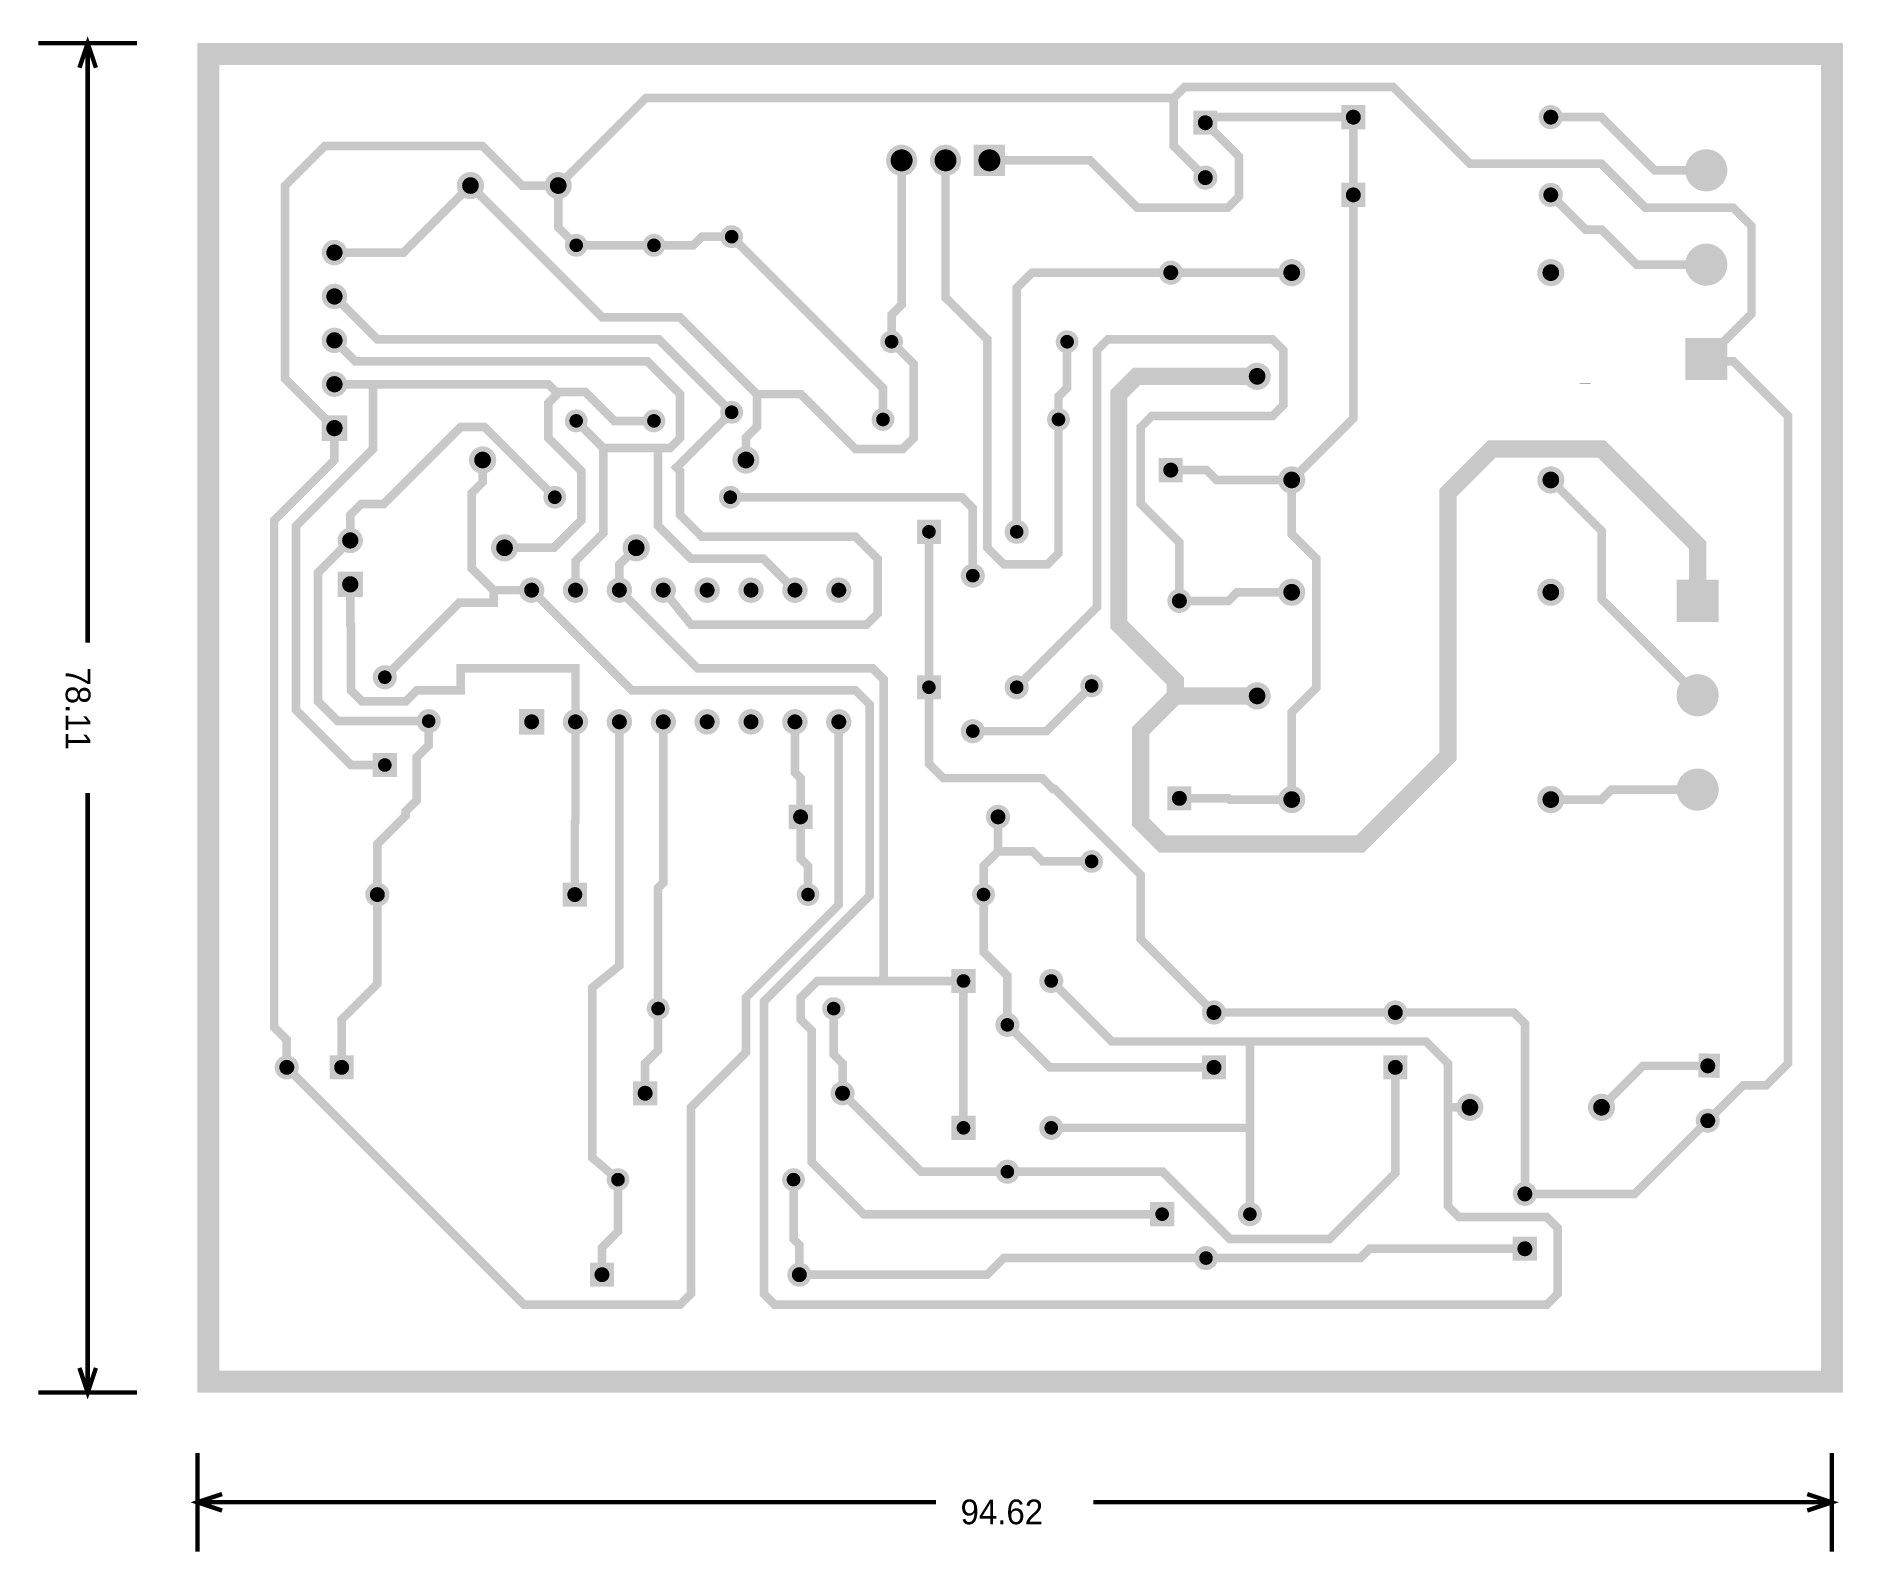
# Model space of a CAD drawing. Extents: x -9.32 to -5.2, y -0.24 to 3.22.
import ezdxf

# ---------------------------------------------------------------- set-up
doc = ezdxf.new("R2010")
doc.units = 0
doc.header["$MEASUREMENT"] = 0
for name, color, linetype in [('BOTTOM', 7, 'CONTINUOUS'), ('DRILL', 7, 'CONTINUOUS'), ('GLOBAL_LAYER', 7, 'CONTINUOUS')]:
    doc.layers.add(name, color=color, linetype=linetype)

msp = doc.modelspace()

# ---------------------------------------------------------------- linework, layer by layer
at = {"layer": 'BOTTOM'}
for points, const_width in [([(-9.181250000000002, 3.143750000000001), (-9.200000000000003, 3.200000000000001), (-9.218750000000002, 3.143750000000001)], 0.01), ([(-9.087500000000002, 3.200000000000001), (-9.312500000000002, 3.200000000000001)], 0.01), ([(-9.200000000000003, 3.200000000000001), (-9.200000000000003, 1.833733333333334)], 0.01), ([(-6.652966666666669, 2.893450000000001), (-6.725000000000001, 2.965483333333334), (-6.725000000000001, 3.075000000000001), (-6.700000000000002, 3.100000000000001), (-6.225000000000001, 3.100000000000001), (-6.050000000000002, 2.925000000000001), (-5.750000000000003, 2.925000000000001), (-5.650000000000001, 2.825000000000001), (-5.450000000000001, 2.825000000000001), (-5.408216666666667, 2.783216666666668), (-5.408216666666667, 2.583216666666667), (-5.505666666666667, 2.485766666666667), (-5.511333333333335, 2.480100000000001)], 0.01968333333333334), ([(-6.652966666666669, 2.893450000000001), (-6.725000000000001, 2.965483333333334), (-6.725000000000001, 3.075000000000001), (-7.927983333333334, 3.075000000000001), (-8.127633333333335, 2.875350000000001)], 0.01968333333333334), ([(-6.343133333333335, 3.031233333333334), (-6.288133333333335, 3.031233333333334)], 0.05500000000000001), ([(-7.145050000000002, 2.932816666666668), (-6.915816666666667, 2.932816666666668), (-6.808000000000002, 2.825000000000001), (-6.601483333333335, 2.825000000000001), (-6.576483333333335, 2.850000000000001), (-6.576483333333335, 2.941966666666668), (-6.652966666666669, 3.018450000000001)], 0.01968333333333334), ([(-6.680466666666669, 3.018450000000001), (-6.625466666666667, 3.018450000000001)], 0.05500000000000001), ([(-6.652966666666669, 3.018450000000001), (-6.640183333333335, 3.031233333333334), (-6.315633333333335, 3.031233333333334)], 0.01968333333333334), ([(-6.315633333333335, 2.854083333333334), (-6.315633333333335, 3.031233333333334)], 0.01968333333333334), ([(-5.865633333333335, 3.031233333333334), (-5.750000000000003, 3.031233333333334), (-5.628866666666667, 2.910100000000001), (-5.511333333333335, 2.910100000000001)], 0.01968333333333334), ([(-8.637633333333335, 2.322633333333334), (-8.750000000000002, 2.435000000000001), (-8.750000000000002, 2.875000000000001), (-8.659683333333335, 2.965316666666667), (-8.300000000000002, 2.965316666666667), (-8.210033333333335, 2.875350000000001), (-8.127633333333335, 2.875350000000001)], 0.01968333333333334), ([(-7.180550000000002, 2.932816666666668), (-7.109550000000001, 2.932816666666668)], 0.07100000000000002), ([(-7.345050000000001, 2.932816666666668), (-7.345050000000001, 2.604033333333334), (-7.367900000000001, 2.581183333333334), (-7.367900000000001, 2.519466666666667)], 0.01968333333333334), ([(-7.245050000000003, 2.932816666666668), (-7.245050000000003, 2.620050000000001), (-7.150000000000002, 2.525000000000001), (-7.150000000000002, 2.050000000000001), (-7.112416666666667, 2.012416666666667), (-7.012583333333335, 2.012416666666667), (-6.987583333333335, 2.037416666666667), (-6.987583333333335, 2.342316666666667)], 0.01968333333333334), ([(-8.637633333333335, 2.722633333333334), (-8.480350000000001, 2.722633333333334), (-8.327633333333335, 2.875350000000001)], 0.01968333333333334), ([(-7.700000000000002, 2.25), (-7.700000000000002, 2.300683333333334), (-7.675000000000002, 2.325683333333334), (-7.675000000000002, 2.400000000000001), (-7.850000000000002, 2.575000000000001), (-8.027283333333335, 2.575000000000001), (-8.327633333333335, 2.875350000000001)], 0.01968333333333334), ([(-7.367900000000001, 2.519466666666667), (-7.317900000000003, 2.469466666666667), (-7.317900000000003, 2.300000000000001), (-7.342900000000002, 2.275), (-7.450000000000002, 2.275), (-7.575000000000002, 2.400000000000001), (-7.675000000000002, 2.400000000000001), (-7.850000000000002, 2.575000000000001), (-8.027283333333335, 2.575000000000001), (-8.327633333333335, 2.875350000000001)], 0.01968333333333334), ([(-8.086683333333335, 2.739150000000001), (-8.127633333333335, 2.780100000000001), (-8.127633333333335, 2.875350000000001)], 0.01968333333333334), ([(-6.456133333333335, 2.204533333333334), (-6.315633333333335, 2.345033333333334), (-6.315633333333335, 2.854083333333334)], 0.01968333333333334), ([(-6.343133333333335, 2.854083333333334), (-6.288133333333335, 2.854083333333334)], 0.05500000000000001), ([(-5.865633333333335, 2.854083333333334), (-5.786550000000003, 2.775000000000001), (-5.750000000000003, 2.775000000000001), (-5.670100000000002, 2.695100000000001), (-5.511333333333335, 2.695100000000001)], 0.01968333333333334), ([(-7.732383333333336, 2.758833333333334), (-7.800316666666669, 2.758833333333334), (-7.820000000000002, 2.739150000000001), (-7.909533333333336, 2.739150000000001)], 0.01968333333333334), ([(-7.387583333333335, 2.342316666666667), (-7.387583333333335, 2.414033333333334), (-7.732383333333336, 2.758833333333334)], 0.01968333333333334), ([(-8.086683333333335, 2.739150000000001), (-7.909533333333336, 2.739150000000001)], 0.01968333333333334), ([(-6.731700000000003, 2.676933333333334), (-7.048066666666667, 2.676933333333334), (-7.082833333333335, 2.642166666666667), (-7.082833333333335, 2.086433333333334)], 0.01968333333333334), ([(-6.731700000000003, 2.676933333333334), (-6.600000000000001, 2.676933333333334), (-6.599983333333335, 2.676950000000001), (-6.456133333333335, 2.676950000000001)], 0.01968333333333334), ([(-6.731700000000003, 2.676933333333334), (-6.600000000000001, 2.676933333333334), (-6.599983333333335, 2.676950000000001), (-6.456133333333335, 2.676950000000001)], 0.01968333333333334), ([(-8.637633333333335, 2.622633333333334), (-8.540000000000003, 2.525000000000001), (-7.898583333333336, 2.525000000000001), (-7.732416666666667, 2.358833333333334), (-7.732383333333336, 2.358833333333334)], 0.01968333333333334), ([(-8.637633333333335, 2.522633333333334), (-8.590000000000002, 2.475000000000001), (-7.925000000000002, 2.475000000000001), (-7.850000000000002, 2.400000000000001), (-7.850000000000002, 2.300000000000001), (-7.872533333333335, 2.277466666666667), (-8.025000000000002, 2.277466666666667), (-8.086683333333335, 2.339150000000001)], 0.01968333333333334), ([(-6.967900000000002, 2.519466666666667), (-6.967900000000002, 2.414366666666667), (-6.987583333333335, 2.394683333333334), (-6.987583333333335, 2.342316666666667)], 0.01968333333333334), ([(-5.559333333333335, 2.480100000000001), (-5.463333333333335, 2.480100000000001)], 0.09600000000000004), ([(-5.507883333333335, 0.7445166666666668), (-5.427400000000001, 0.8250000000000002), (-5.375000000000003, 0.8250000000000002), (-5.325000000000001, 0.8750000000000002), (-5.325000000000001, 2.350000000000001), (-5.450000000000001, 2.475000000000001), (-5.500000000000003, 2.475000000000001)], 0.01968333333333334), ([(-8.522883333333336, 1.554983333333334), (-8.600000000000001, 1.554983333333334), (-8.725000000000001, 1.679983333333334), (-8.725000000000001, 2.100000000000001), (-8.550000000000002, 2.275), (-8.550000000000002, 2.422633333333334), (-8.637633333333335, 2.422633333333334)], 0.01968333333333334), ([(-7.909533333333336, 2.339150000000001), (-8.000000000000002, 2.339150000000001), (-8.065800000000001, 2.404950000000001), (-8.132316666666668, 2.404950000000001), (-8.150000000000002, 2.422633333333334), (-8.637633333333335, 2.422633333333334)], 0.01968333333333334), ([(-6.534866666666669, 1.712450000000001), (-6.721266666666668, 1.712450000000001), (-6.721266666666668, 1.746266666666667), (-6.850000000000001, 1.875), (-6.850000000000001, 2.400000000000001), (-6.809266666666669, 2.440733333333334), (-6.534866666666669, 2.440733333333334)], 0.03936666666666668), ([(-7.909533333333336, 2.339150000000001), (-8.000000000000002, 2.339150000000001), (-8.065800000000001, 2.404950000000001), (-8.132316666666668, 2.404950000000001), (-8.132316666666668, 2.397633333333334), (-8.150000000000002, 2.379950000000001), (-8.150000000000002, 2.300000000000001), (-8.075000000000003, 2.225000000000001), (-8.075000000000003, 2.112500000000001), (-8.137500000000003, 2.050000000000001), (-8.250000000000002, 2.050000000000001)], 0.01968333333333334), ([(-5.800000000000002, 2.425000000000001), (-5.775000000000001, 2.425000000000001)], 0.001), ([(-8.666633333333335, 2.322633333333334), (-8.608633333333335, 2.322633333333334)], 0.05800000000000002), ([(-8.086683333333335, 2.339150000000001), (-8.025000000000002, 2.277466666666667), (-8.025000000000002, 2.083016666666667), (-8.08826666666667, 2.019750000000001), (-8.08826666666667, 1.953400000000001)], 0.01968333333333334), ([(-7.588266666666668, 1.953400000000001), (-7.659866666666669, 2.025), (-7.825000000000002, 2.025), (-7.900000000000002, 2.100000000000001), (-7.900000000000002, 2.277466666666667), (-8.025000000000002, 2.277466666666667), (-8.086683333333335, 2.339150000000001)], 0.01968333333333334), ([(-7.732383333333336, 2.358833333333334), (-7.732416666666667, 2.358833333333334), (-7.732416666666667, 2.358800000000001), (-7.858116666666668, 2.233100000000001), (-7.850000000000002, 2.225000000000001), (-7.850000000000002, 2.125), (-7.800000000000002, 2.075000000000001), (-7.450000000000002, 2.075000000000001), (-7.400000000000002, 2.025), (-7.400000000000002, 1.900000000000001), (-7.425000000000002, 1.875), (-7.825000000000002, 1.875), (-7.888266666666667, 1.953400000000001)], 0.01968333333333334), ([(-8.746300000000002, 0.8660666666666669), (-8.746300000000002, 0.9287000000000002), (-8.775000000000002, 0.9574000000000004), (-8.775000000000002, 2.112633333333334), (-8.637633333333335, 2.25), (-8.637633333333335, 2.322633333333334)], 0.01968333333333334), ([(-8.601616666666668, 2.06675), (-8.601616666666668, 2.125), (-8.576616666666668, 2.15), (-8.525000000000002, 2.15), (-8.350000000000001, 2.325000000000001), (-8.295383333333335, 2.325000000000001), (-8.135550000000002, 2.165166666666667)], 0.01968333333333334), ([(-5.531016666666668, 1.928966666666667), (-5.531016666666668, 2.056016666666667), (-5.750000000000003, 2.275), (-6.000000000000003, 2.275), (-6.100000000000001, 2.175000000000001), (-6.100000000000001, 1.575), (-6.300000000000002, 1.375), (-6.750000000000003, 1.375), (-6.800000000000002, 1.425), (-6.800000000000002, 1.633716666666667), (-6.721266666666668, 1.712450000000001), (-6.534866666666669, 1.712450000000001)], 0.03936666666666668), ([(-8.188266666666669, 1.953400000000001), (-8.275000000000002, 1.953400000000001), (-8.325000000000003, 2.003400000000001), (-8.325000000000003, 2.174316666666667), (-8.300000000000002, 2.199316666666667), (-8.300000000000002, 2.25)], 0.01968333333333334), ([(-6.759200000000003, 2.226933333333334), (-6.704200000000003, 2.226933333333334)], 0.05500000000000001), ([(-6.731700000000003, 2.226933333333334), (-6.650000000000001, 2.226933333333334), (-6.627600000000003, 2.204533333333334), (-6.456133333333335, 2.204533333333334)], 0.01968333333333334), ([(-6.456133333333335, 1.47625), (-6.456133333333335, 1.675000000000001), (-6.400000000000001, 1.731133333333334), (-6.400000000000001, 2.025), (-6.456133333333335, 2.081133333333334), (-6.456133333333335, 2.204533333333334)], 0.01968333333333334), ([(-5.865583333333335, 2.204533333333334), (-5.750000000000003, 2.088950000000001), (-5.750000000000003, 1.93295), (-5.531016666666668, 1.713966666666667)], 0.01968333333333334), ([(-7.735550000000003, 2.165166666666667), (-7.207833333333335, 2.165166666666667), (-7.182833333333335, 2.140166666666667), (-7.182833333333335, 1.986433333333334)], 0.01968333333333334), ([(-7.310333333333335, 2.086433333333334), (-7.255333333333335, 2.086433333333334)], 0.05500000000000001), ([(-8.601616666666668, 2.06675), (-8.675000000000002, 1.993366666666667), (-8.675000000000002, 1.7), (-8.629983333333335, 1.654983333333334), (-8.422883333333335, 1.654983333333334)], 0.01968333333333334), ([(-7.950000000000002, 2.050000000000001), (-7.988266666666669, 2.011733333333334), (-7.988266666666669, 1.953400000000001)], 0.01968333333333334), ([(-7.282833333333335, 1.732133333333334), (-7.282833333333335, 2.086433333333334)], 0.01968333333333334), ([(-8.630616666666667, 1.96675), (-8.572616666666669, 1.96675)], 0.05800000000000002), ([(-8.08826666666667, 1.6534), (-8.08826666666667, 1.775), (-8.350000000000001, 1.775), (-8.350000000000001, 1.725000000000001), (-8.450000000000003, 1.725000000000001), (-8.475000000000001, 1.7), (-8.575000000000003, 1.7), (-8.600000000000001, 1.725000000000001), (-8.600000000000001, 1.873383333333334), (-8.601616666666668, 1.875), (-8.601616666666668, 1.96675)], 0.01968333333333334), ([(-5.579016666666668, 1.928966666666667), (-5.483016666666668, 1.928966666666667)], 0.09600000000000004), ([(-8.188266666666669, 1.953400000000001), (-8.275000000000002, 1.953400000000001), (-8.275000000000002, 1.925000000000001), (-8.352866666666669, 1.925000000000001), (-8.522883333333336, 1.754983333333334)], 0.01968333333333334), ([(-8.188266666666669, 1.953400000000001), (-7.959866666666668, 1.725000000000001), (-7.450000000000002, 1.725000000000001), (-7.418000000000003, 1.693000000000001), (-7.418000000000003, 1.257), (-7.659000000000002, 1.016), (-7.659000000000002, 0.3500000000000001), (-7.634000000000002, 0.3250000000000001), (-5.875000000000003, 0.3250000000000001), (-5.850000000000001, 0.3500000000000001), (-5.850000000000001, 0.5000000000000001), (-5.875000000000003, 0.5250000000000001), (-6.075000000000002, 0.5250000000000001), (-6.100000000000001, 0.5500000000000002), (-6.100000000000001, 0.8750000000000002), (-6.150000000000001, 0.9250000000000004), (-6.866200000000003, 0.9250000000000004), (-7.004100000000002, 1.0629)], 0.01968333333333334), ([(-7.204100000000002, 1.0629), (-7.386000000000003, 1.0629), (-7.386000000000003, 1.75), (-7.411000000000002, 1.775), (-7.809866666666669, 1.775), (-7.988266666666669, 1.953400000000001)], 0.01968333333333334), ([(-6.456133333333335, 1.948666666666667), (-6.580300000000002, 1.948666666666667), (-6.600000000000001, 1.928966666666667), (-6.712016666666669, 1.928966666666667)], 0.01968333333333334), ([(-7.310333333333335, 1.732133333333334), (-7.255333333333335, 1.732133333333334)], 0.05500000000000001), ([(-6.633283333333335, 0.9910666666666668), (-6.791633333333335, 1.149416666666667), (-6.791650000000002, 1.149416666666667), (-6.800000000000002, 1.157766666666667), (-6.800000000000002, 1.304433333333334), (-6.995566666666669, 1.5), (-7.000000000000003, 1.5), (-7.025000000000002, 1.525), (-7.250000000000003, 1.525), (-7.282833333333335, 1.557833333333334), (-7.282833333333335, 1.732133333333334)], 0.01968333333333334), ([(-7.182833333333335, 1.632133333333334), (-7.015183333333335, 1.632133333333334), (-6.912016666666667, 1.735300000000001)], 0.01968333333333334), ([(-7.488266666666669, 1.6534), (-7.488266666666669, 1.236733333333334), (-7.700000000000002, 1.025), (-7.700000000000002, 0.9000000000000002), (-7.825000000000002, 0.7750000000000002), (-7.825000000000002, 0.3500000000000001), (-7.850000000000002, 0.3250000000000001), (-8.205233333333336, 0.3250000000000001), (-8.746300000000002, 0.8660666666666669)], 0.01968333333333334), ([(-8.422883333333335, 1.654983333333334), (-8.422883333333335, 1.6), (-8.450000000000003, 1.572883333333334), (-8.450000000000003, 1.475), (-8.475000000000001, 1.45), (-8.475000000000001, 1.43985), (-8.539850000000001, 1.375), (-8.539850000000001, 1.259733333333334)], 0.01968333333333334), ([(-8.217266666666669, 1.6534), (-8.159266666666669, 1.6534)], 0.05800000000000002), ([(-8.08826666666667, 1.6534), (-8.08826666666667, 1.426583333333334), (-8.089850000000002, 1.425), (-8.089850000000002, 1.259733333333334)], 0.01968333333333334), ([(-7.888266666666667, 1.6534), (-7.888266666666667, 1.286733333333334), (-7.900000000000002, 1.275), (-7.900000000000002, 1)], 0.01968333333333334), ([(-7.588266666666668, 1.6534), (-7.588266666666668, 1.537900000000001), (-7.575366666666667, 1.525), (-7.575366666666667, 1.436883333333334)], 0.01968333333333334), ([(-8.550383333333336, 1.554983333333334), (-8.495383333333335, 1.554983333333334)], 0.05500000000000001), ([(-9.200000000000003, 0.125), (-9.200000000000003, 1.491266666666667)], 0.01), ([(-6.739516666666669, 1.478966666666667), (-6.684516666666667, 1.478966666666667)], 0.05500000000000001), ([(-6.712016666666669, 1.478966666666667), (-6.600000000000001, 1.478966666666667), (-6.597283333333335, 1.47625), (-6.456133333333335, 1.47625)], 0.01968333333333334), ([(-5.531016666666668, 1.498966666666667), (-5.727283333333335, 1.498966666666667), (-5.750000000000003, 1.47625), (-5.865583333333335, 1.47625)], 0.01968333333333334), ([(-7.602866666666667, 1.436883333333334), (-7.547866666666669, 1.436883333333334)], 0.05500000000000001), ([(-7.575366666666667, 1.436883333333334), (-7.575366666666667, 1.341966666666667), (-7.558400000000002, 1.325), (-7.558400000000002, 1.259733333333334)], 0.01968333333333334), ([(-7.125366666666667, 1.436883333333334), (-7.125366666666667, 1.358033333333334), (-7.158400000000002, 1.325), (-7.158400000000002, 1.259733333333334)], 0.01968333333333334), ([(-7.125366666666667, 1.436883333333334), (-7.125366666666667, 1.358033333333334), (-7.046516666666667, 1.358033333333334), (-7.023783333333335, 1.3353), (-6.912016666666667, 1.3353)], 0.01968333333333334), ([(-8.117350000000002, 1.259733333333334), (-8.062350000000002, 1.259733333333334)], 0.05500000000000001), ([(-8.539850000000001, 1.259733333333334), (-8.539850000000001, 1.05645), (-8.621300000000002, 0.9750000000000002), (-8.621300000000002, 0.8660666666666669)], 0.01968333333333334), ([(-7.158400000000002, 1.259733333333334), (-7.158400000000002, 1.1293), (-7.104100000000003, 1.075), (-7.104100000000003, 0.9629000000000002)], 0.01968333333333334), ([(-7.204100000000002, 1.0629), (-7.537100000000002, 1.0629), (-7.575000000000002, 1.025), (-7.575000000000002, 0.9750000000000002), (-7.550000000000002, 0.9500000000000004), (-7.550000000000002, 0.6500000000000001), (-7.431450000000003, 0.5314500000000001), (-6.751383333333335, 0.5314500000000001)], 0.01968333333333334), ([(-7.231600000000002, 1.0629), (-7.176600000000001, 1.0629)], 0.05500000000000001), ([(-7.204100000000002, 0.7282833333333335), (-7.204100000000002, 1.0629)], 0.01968333333333334), ([(-7.004100000000002, 1.0629), (-6.866200000000003, 0.9250000000000004), (-6.150000000000001, 0.9250000000000004), (-6.100000000000001, 0.8750000000000002), (-6.100000000000001, 0.7750000000000002), (-6.050000000000002, 0.7750000000000002)], 0.01968333333333334), ([(-7.004100000000002, 1.0629), (-6.866200000000003, 0.9250000000000004), (-6.551383333333335, 0.9250000000000004), (-6.551383333333335, 0.5314500000000001)], 0.01968333333333334), ([(-7.900000000000002, 1), (-7.900000000000002, 0.9046666666666668), (-7.929666666666669, 0.8750000000000002), (-7.929666666666669, 0.8070166666666668)], 0.01968333333333334), ([(-7.500000000000003, 1), (-7.500000000000003, 0.8953333333333335), (-7.479666666666668, 0.8750000000000002), (-7.479666666666668, 0.8070166666666668)], 0.01968333333333334), ([(-6.633283333333335, 0.9910666666666668), (-6.219933333333335, 0.9910666666666668)], 0.01968333333333334), ([(-6.219933333333335, 0.9910666666666668), (-5.949683333333335, 0.9910666666666668), (-5.924683333333335, 0.966066666666667), (-5.924683333333335, 0.5777166666666668)], 0.01968333333333334), ([(-6.633283333333335, 0.8660666666666669), (-7.007266666666667, 0.8660666666666669), (-7.104100000000003, 0.9629000000000002)], 0.01968333333333334), ([(-8.648800000000001, 0.8660666666666669), (-8.593800000000002, 0.8660666666666669)], 0.05500000000000001), ([(-7.104100000000003, 0.6282833333333335), (-6.750000000000003, 0.6282833333333335), (-6.596716666666667, 0.4750000000000001), (-6.369933333333335, 0.4750000000000001), (-6.219933333333335, 0.6250000000000001), (-6.219933333333335, 0.8660666666666669)], 0.01968333333333334), ([(-6.660783333333335, 0.8660666666666669), (-6.605783333333335, 0.8660666666666669)], 0.05500000000000001), ([(-6.247433333333335, 0.8660666666666669), (-6.192433333333335, 0.8660666666666669)], 0.05500000000000001), ([(-5.750000000000003, 0.7750000000000002), (-5.655483333333335, 0.8695166666666669), (-5.507883333333335, 0.8695166666666669)], 0.01968333333333334), ([(-5.528980507760007, 0.8706299714975607), (-5.480383333333335, 0.8695166666666669)], 0.05500000000000001), ([(-7.957166666666668, 0.8070166666666668), (-7.902166666666669, 0.8070166666666668)], 0.05500000000000001), ([(-7.104100000000003, 0.6282833333333335), (-7.300933333333335, 0.6282833333333335), (-7.479666666666668, 0.8070166666666668)], 0.01968333333333334), ([(-7.231600000000002, 0.7282833333333335), (-7.176600000000001, 0.7282833333333335)], 0.05500000000000001), ([(-5.924683333333335, 0.5777166666666668), (-5.674683333333335, 0.5777166666666668), (-5.507883333333335, 0.7445166666666668)], 0.01968333333333334), ([(-6.551383333333335, 0.5314500000000001), (-6.551383333333335, 0.7282833333333335), (-7.004100000000002, 0.7282833333333335)], 0.01968333333333334), ([(-7.591433333333336, 0.6101833333333335), (-7.591433333333336, 0.4750000000000001), (-7.578083333333336, 0.4616500000000001), (-7.578083333333336, 0.3936666666666668)], 0.01968333333333334), ([(-6.778883333333335, 0.5314500000000001), (-6.723883333333335, 0.5314500000000001)], 0.05500000000000001), ([(-5.924683333333335, 0.4527166666666668), (-6.278733333333335, 0.4527166666666668), (-6.300000000000002, 0.4314500000000001), (-6.651383333333335, 0.4314500000000001)], 0.01968333333333334), ([(-5.952183333333335, 0.4527166666666668), (-5.897183333333335, 0.4527166666666668)], 0.05500000000000001), ([(-8.055583333333335, 0.3936666666666668), (-8.000583333333335, 0.3936666666666668)], 0.05500000000000001), ([(-6.651383333333335, 0.4314500000000001), (-7.112216666666669, 0.4314500000000001), (-7.150000000000002, 0.3936666666666668), (-7.578083333333336, 0.3936666666666668)], 0.01968333333333334), ([(-9.218750000000002, 0.1812500000000001), (-9.200000000000003, 0.125), (-9.181250000000002, 0.1812500000000001)], 0.01), ([(-9.087500000000002, 0.125), (-9.312500000000002, 0.125)], 0.01), ([(-8.950000000000003, -0.0125), (-8.950000000000003, -0.2375000000000001)], 0.01), ([(-5.225000000000001, -0.0125), (-5.225000000000001, -0.2375000000000001)], 0.01), ([(-8.893750000000002, -0.10625), (-8.950000000000003, -0.125), (-8.893750000000002, -0.14375)], 0.01), ([(-8.950000000000003, -0.125), (-7.267083333333336, -0.125)], 0.01), ([(-5.225000000000001, -0.125), (-6.907916666666669, -0.125)], 0.01), ([(-5.281250000000001, -0.14375), (-5.225000000000001, -0.125), (-5.281250000000001, -0.10625)], 0.01)]:
    msp.add_lwpolyline(points, dxfattribs=dict(at, const_width=const_width))
for points, const_width in [([(-5.879383333333335, 3.031233333333334, 1), (-5.851883333333335, 3.031233333333334, 1)], 0.02750000000000001), ([(-7.362800000000003, 2.932816666666668, 1), (-7.327300000000003, 2.932816666666668, 1)], 0.03550000000000001), ([(-7.262800000000002, 2.932816666666668, 1), (-7.227300000000001, 2.932816666666668, 1)], 0.03550000000000001), ([(-5.535333333333335, 2.910100000000001, 1), (-5.487333333333335, 2.910100000000001, 1)], 0.04800000000000002), ([(-8.343133333333336, 2.875350000000001, 1), (-8.312133333333335, 2.875350000000001, 1)], 0.03100000000000001), ([(-8.143133333333335, 2.875350000000001, 1), (-8.112133333333336, 2.875350000000001, 1)], 0.03100000000000001), ([(-6.666716666666669, 2.893450000000001, 1), (-6.639216666666669, 2.893450000000001, 1)], 0.02750000000000001), ([(-5.879383333333335, 2.854083333333334, 1), (-5.851883333333335, 2.854083333333334, 1)], 0.02750000000000001), ([(-8.099683333333335, 2.739150000000001, 1), (-8.073683333333335, 2.739150000000001, 1)], 0.02600000000000001), ([(-7.922533333333337, 2.739150000000001, 1), (-7.896533333333335, 2.739150000000001, 1)], 0.02600000000000001), ([(-7.745383333333336, 2.758833333333334, 1), (-7.719383333333336, 2.758833333333334, 1)], 0.02600000000000001), ([(-8.652133333333335, 2.722633333333334, 1), (-8.623133333333335, 2.722633333333334, 1)], 0.02900000000000001), ([(-5.535333333333335, 2.695100000000001, 1), (-5.487333333333335, 2.695100000000001, 1)], 0.04800000000000002), ([(-6.745450000000003, 2.676933333333334, 1), (-6.717950000000003, 2.676933333333334, 1)], 0.02750000000000001), ([(-6.471633333333335, 2.676950000000001, 1), (-6.440633333333335, 2.676950000000001, 1)], 0.03100000000000001), ([(-5.881083333333335, 2.676950000000001, 1), (-5.850083333333335, 2.676950000000001, 1)], 0.03100000000000001), ([(-8.652133333333335, 2.622633333333334, 1), (-8.623133333333335, 2.622633333333334, 1)], 0.02900000000000001), ([(-8.652133333333335, 2.522633333333334, 1), (-8.623133333333335, 2.522633333333334, 1)], 0.02900000000000001), ([(-7.380900000000002, 2.519466666666667, 1), (-7.354900000000002, 2.519466666666667, 1)], 0.02600000000000001), ([(-6.980900000000003, 2.519466666666667, 1), (-6.954900000000002, 2.519466666666667, 1)], 0.02600000000000001), ([(-6.550366666666667, 2.440733333333334, 1), (-6.519366666666667, 2.440733333333334, 1)], 0.03100000000000001), ([(-8.652133333333335, 2.422633333333334, 1), (-8.623133333333335, 2.422633333333334, 1)], 0.02900000000000001), ([(-8.099683333333335, 2.339150000000001, 1), (-8.073683333333335, 2.339150000000001, 1)], 0.02600000000000001), ([(-7.922533333333337, 2.339150000000001, 1), (-7.896533333333335, 2.339150000000001, 1)], 0.02600000000000001), ([(-7.745383333333336, 2.358833333333334, 1), (-7.719383333333336, 2.358833333333334, 1)], 0.02600000000000001), ([(-7.400583333333335, 2.342316666666667, 1), (-7.374583333333336, 2.342316666666667, 1)], 0.02600000000000001), ([(-7.000583333333335, 2.342316666666667, 1), (-6.974583333333335, 2.342316666666667, 1)], 0.02600000000000001), ([(-8.315500000000002, 2.25, 1), (-8.284500000000001, 2.25, 1)], 0.03100000000000001), ([(-7.715500000000002, 2.25, 1), (-7.684500000000003, 2.25, 1)], 0.03100000000000001), ([(-6.471633333333335, 2.204533333333334, 1), (-6.440633333333335, 2.204533333333334, 1)], 0.03100000000000001), ([(-5.881083333333335, 2.204533333333334, 1), (-5.850083333333335, 2.204533333333334, 1)], 0.03100000000000001), ([(-8.148550000000002, 2.165166666666667, 1), (-8.122550000000002, 2.165166666666667, 1)], 0.02600000000000001), ([(-7.748550000000002, 2.165166666666667, 1), (-7.722550000000003, 2.165166666666667, 1)], 0.02600000000000001), ([(-7.096583333333335, 2.086433333333334, 1), (-7.069083333333335, 2.086433333333334, 1)], 0.02750000000000001), ([(-8.616116666666667, 2.06675, 1), (-8.587116666666669, 2.06675, 1)], 0.02900000000000001), ([(-8.265500000000003, 2.050000000000001, 1), (-8.234500000000002, 2.050000000000001, 1)], 0.03100000000000001), ([(-7.965500000000002, 2.050000000000001, 1), (-7.934500000000003, 2.050000000000001, 1)], 0.03100000000000001), ([(-8.202766666666669, 1.953400000000001, 1), (-8.173766666666669, 1.953400000000001, 1)], 0.02900000000000001), ([(-8.10276666666667, 1.953400000000001, 1), (-8.07376666666667, 1.953400000000001, 1)], 0.02900000000000001), ([(-8.002766666666668, 1.953400000000001, 1), (-7.973766666666669, 1.953400000000001, 1)], 0.02900000000000001), ([(-7.902766666666667, 1.953400000000001, 1), (-7.873766666666667, 1.953400000000001, 1)], 0.02900000000000001), ([(-7.802766666666669, 1.953400000000001, 1), (-7.773766666666669, 1.953400000000001, 1)], 0.02900000000000001), ([(-7.702766666666669, 1.953400000000001, 1), (-7.673766666666667, 1.953400000000001, 1)], 0.02900000000000001), ([(-7.602766666666668, 1.953400000000001, 1), (-7.573766666666669, 1.953400000000001, 1)], 0.02900000000000001), ([(-7.502766666666669, 1.953400000000001, 1), (-7.473766666666669, 1.953400000000001, 1)], 0.02900000000000001), ([(-7.196583333333336, 1.986433333333334, 1), (-7.169083333333335, 1.986433333333334, 1)], 0.02750000000000001), ([(-6.471633333333335, 1.948666666666667, 1), (-6.440633333333335, 1.948666666666667, 1)], 0.03100000000000001), ([(-5.881083333333335, 1.948666666666667, 1), (-5.850083333333335, 1.948666666666667, 1)], 0.03100000000000001), ([(-6.725766666666669, 1.928966666666667, 1), (-6.698266666666667, 1.928966666666667, 1)], 0.02750000000000001), ([(-8.536633333333336, 1.754983333333334, 1), (-8.509133333333336, 1.754983333333334, 1)], 0.02750000000000001), ([(-7.096583333333335, 1.732133333333334, 1), (-7.069083333333335, 1.732133333333334, 1)], 0.02750000000000001), ([(-6.925016666666669, 1.735300000000001, 1), (-6.899016666666667, 1.735300000000001, 1)], 0.02600000000000001), ([(-6.550366666666667, 1.712450000000001, 1), (-6.519366666666667, 1.712450000000001, 1)], 0.03100000000000001), ([(-5.555016666666668, 1.713966666666667, 1), (-5.507016666666668, 1.713966666666667, 1)], 0.04800000000000002), ([(-8.436633333333335, 1.654983333333334, 1), (-8.409133333333335, 1.654983333333334, 1)], 0.02750000000000001), ([(-8.10276666666667, 1.6534, 1), (-8.07376666666667, 1.6534, 1)], 0.02900000000000001), ([(-8.002766666666668, 1.6534, 1), (-7.973766666666669, 1.6534, 1)], 0.02900000000000001), ([(-7.902766666666667, 1.6534, 1), (-7.873766666666667, 1.6534, 1)], 0.02900000000000001), ([(-7.802766666666669, 1.6534, 1), (-7.773766666666669, 1.6534, 1)], 0.02900000000000001), ([(-7.702766666666669, 1.6534, 1), (-7.673766666666667, 1.6534, 1)], 0.02900000000000001), ([(-7.602766666666668, 1.6534, 1), (-7.573766666666669, 1.6534, 1)], 0.02900000000000001), ([(-7.502766666666669, 1.6534, 1), (-7.473766666666669, 1.6534, 1)], 0.02900000000000001), ([(-7.196583333333336, 1.632133333333334, 1), (-7.169083333333335, 1.632133333333334, 1)], 0.02750000000000001), ([(-5.555016666666668, 1.498966666666667, 1), (-5.507016666666668, 1.498966666666667, 1)], 0.04800000000000002), ([(-6.471633333333335, 1.47625, 1), (-6.440633333333335, 1.47625, 1)], 0.03100000000000001), ([(-5.881083333333335, 1.47625, 1), (-5.850083333333335, 1.47625, 1)], 0.03100000000000001), ([(-7.139116666666667, 1.436883333333334, 1), (-7.111616666666667, 1.436883333333334, 1)], 0.02750000000000001), ([(-6.925016666666669, 1.3353, 1), (-6.899016666666667, 1.3353, 1)], 0.02600000000000001), ([(-8.553600000000003, 1.259733333333334, 1), (-8.526100000000001, 1.259733333333334, 1)], 0.02750000000000001), ([(-7.571400000000002, 1.259733333333334, 1), (-7.545400000000003, 1.259733333333334, 1)], 0.02600000000000001), ([(-7.171400000000002, 1.259733333333334, 1), (-7.145400000000002, 1.259733333333334, 1)], 0.02600000000000001), ([(-7.017850000000003, 1.0629, 1), (-6.990350000000002, 1.0629, 1)], 0.02750000000000001), ([(-7.913000000000002, 1, 1), (-7.887000000000002, 1, 1)], 0.02600000000000001), ([(-7.513000000000003, 1, 1), (-7.487000000000003, 1, 1)], 0.02600000000000001), ([(-7.117850000000002, 0.9629000000000002, 1), (-7.090350000000003, 0.9629000000000002, 1)], 0.02750000000000001), ([(-6.647033333333335, 0.9910666666666668, 1), (-6.619533333333335, 0.9910666666666668, 1)], 0.02750000000000001), ([(-6.233683333333335, 0.9910666666666668, 1), (-6.206183333333334, 0.9910666666666668, 1)], 0.02750000000000001), ([(-8.760050000000001, 0.8660666666666669, 1), (-8.732550000000002, 0.8660666666666669, 1)], 0.02750000000000001), ([(-7.493416666666668, 0.8070166666666668, 1), (-7.465916666666669, 0.8070166666666668, 1)], 0.02750000000000001), ([(-6.065500000000003, 0.7750000000000002, 1), (-6.034500000000001, 0.7750000000000002, 1)], 0.03100000000000001), ([(-5.765500000000001, 0.7750000000000002, 1), (-5.734500000000002, 0.7750000000000002, 1)], 0.03100000000000001), ([(-7.017850000000003, 0.7282833333333335, 1), (-6.990350000000002, 0.7282833333333335, 1)], 0.02750000000000001), ([(-5.521633333333335, 0.7445166666666668, 1), (-5.494133333333335, 0.7445166666666668, 1)], 0.02750000000000001), ([(-8.004433333333335, 0.6101833333333335, 1), (-7.978433333333335, 0.6101833333333335, 1)], 0.02600000000000001), ([(-7.604433333333334, 0.6101833333333335, 1), (-7.578433333333336, 0.6101833333333335, 1)], 0.02600000000000001), ([(-7.117850000000002, 0.6282833333333335, 1), (-7.090350000000003, 0.6282833333333335, 1)], 0.02750000000000001), ([(-5.938433333333335, 0.5777166666666668, 1), (-5.910933333333335, 0.5777166666666668, 1)], 0.02750000000000001), ([(-6.565133333333335, 0.5314500000000001, 1), (-6.537633333333335, 0.5314500000000001, 1)], 0.02750000000000001), ([(-6.665133333333335, 0.4314500000000001, 1), (-6.637633333333335, 0.4314500000000001, 1)], 0.02750000000000001), ([(-7.591833333333335, 0.3936666666666668, 1), (-7.564333333333336, 0.3936666666666668, 1)], 0.02750000000000001)]:
    msp.add_lwpolyline(points, format="xyb", close=True, dxfattribs=dict(at, const_width=const_width))
at = {"layer": 'BOTTOM', "const_width": 0.01968333333333334}
for points in [[(-6.712016666666669, 1.928966666666667), (-6.712016666666669, 2.062016666666667), (-6.800000000000002, 2.15), (-6.800000000000002, 2.325000000000001), (-6.775000000000002, 2.350000000000001), (-6.500000000000003, 2.350000000000001), (-6.475000000000001, 2.375), (-6.475000000000001, 2.5), (-6.500000000000003, 2.525000000000001), (-6.875000000000003, 2.525000000000001), (-6.900000000000002, 2.5), (-6.900000000000002, 1.914966666666667), (-7.082833333333335, 1.732133333333334, 1.143913287894242)], [(-7.988266666666669, 1.6534), (-7.988266666666669, 1.09785), (-8.050000000000002, 1.04785), (-8.050000000000002, 0.6601833333333335), (-7.991433333333335, 0.6101833333333335, 0.4717395455250303)], [(-7.991433333333335, 0.6101833333333335), (-7.991433333333335, 0.4919666666666668), (-8.028083333333335, 0.4553166666666668), (-8.028083333333335, 0.3936666666666668, 0.4469723212811328)]]:
    msp.add_lwpolyline(points, format="xyb", dxfattribs=at)
at = {"layer": 'DRILL'}
for points, const_width in [([(-6.324133333333335, 3.031233333333334, 1), (-6.307133333333335, 3.031233333333334, 1)], 0.01700000000000001), ([(-5.874133333333335, 3.031233333333334, 1), (-5.857133333333334, 3.031233333333334, 1)], 0.01700000000000001), ([(-6.661466666666668, 3.018450000000001, 1), (-6.644466666666667, 3.018450000000001, 1)], 0.01700000000000001), ([(-7.357550000000002, 2.932816666666668, 1), (-7.332550000000002, 2.932816666666668, 1)], 0.02500000000000001), ([(-7.257550000000002, 2.932816666666668, 1), (-7.232550000000002, 2.932816666666668, 1)], 0.02500000000000001), ([(-7.157550000000001, 2.932816666666668, 1), (-7.132550000000002, 2.932816666666668, 1)], 0.02500000000000001), ([(-5.530083333333335, 2.910100000000001, 1), (-5.492583333333335, 2.910100000000001, 1)], 0.03750000000000001), ([(-8.337133333333336, 2.875350000000001, 1), (-8.318133333333336, 2.875350000000001, 1)], 0.01900000000000001), ([(-8.137133333333335, 2.875350000000001, 1), (-8.118133333333335, 2.875350000000001, 1)], 0.01900000000000001), ([(-6.661466666666668, 2.893450000000001, 1), (-6.644466666666667, 2.893450000000001, 1)], 0.01700000000000001), ([(-6.324133333333335, 2.854083333333334, 1), (-6.307133333333335, 2.854083333333334, 1)], 0.01700000000000001), ([(-5.874133333333335, 2.854083333333334, 1), (-5.857133333333334, 2.854083333333334, 1)], 0.01700000000000001), ([(-7.740133333333335, 2.758833333333334, 1), (-7.724633333333335, 2.758833333333334, 1)], 0.0155), ([(-8.646883333333335, 2.722633333333334, 1), (-8.628383333333336, 2.722633333333334, 1)], 0.01850000000000001), ([(-8.094433333333335, 2.739150000000001, 1), (-8.078933333333335, 2.739150000000001, 1)], 0.0155), ([(-7.917283333333335, 2.739150000000001, 1), (-7.901783333333335, 2.739150000000001, 1)], 0.0155), ([(-5.530083333333335, 2.695100000000001, 1), (-5.492583333333335, 2.695100000000001, 1)], 0.03750000000000001), ([(-6.740200000000002, 2.676933333333334, 1), (-6.723200000000002, 2.676933333333334, 1)], 0.01700000000000001), ([(-6.465633333333335, 2.676950000000001, 1), (-6.446633333333335, 2.676950000000001, 1)], 0.01900000000000001), ([(-5.875083333333335, 2.676950000000001, 1), (-5.856083333333335, 2.676950000000001, 1)], 0.01900000000000001), ([(-8.646883333333335, 2.622633333333334, 1), (-8.628383333333336, 2.622633333333334, 1)], 0.01850000000000001), ([(-8.646883333333335, 2.522633333333334, 1), (-8.628383333333336, 2.522633333333334, 1)], 0.01850000000000001), ([(-7.375650000000002, 2.519466666666667, 1), (-7.360150000000003, 2.519466666666667, 1)], 0.0155), ([(-6.975650000000003, 2.519466666666667, 1), (-6.960150000000001, 2.519466666666667, 1)], 0.0155), ([(-5.530083333333335, 2.480100000000001, 1), (-5.492583333333335, 2.480100000000001, 1)], 0.03750000000000001), ([(-8.646883333333335, 2.422633333333334, 1), (-8.628383333333336, 2.422633333333334, 1)], 0.01850000000000001), ([(-6.544366666666669, 2.440733333333334, 1), (-6.525366666666669, 2.440733333333334, 1)], 0.01900000000000001), ([(-8.094433333333335, 2.339150000000001, 1), (-8.078933333333335, 2.339150000000001, 1)], 0.0155), ([(-7.917283333333335, 2.339150000000001, 1), (-7.901783333333335, 2.339150000000001, 1)], 0.0155), ([(-7.740133333333335, 2.358833333333334, 1), (-7.724633333333335, 2.358833333333334, 1)], 0.0155), ([(-7.395333333333335, 2.342316666666667, 1), (-7.379833333333335, 2.342316666666667, 1)], 0.0155), ([(-6.995333333333335, 2.342316666666667, 1), (-6.979833333333335, 2.342316666666667, 1)], 0.0155), ([(-8.646883333333335, 2.322633333333334, 1), (-8.628383333333336, 2.322633333333334, 1)], 0.01850000000000001), ([(-8.309500000000002, 2.25, 1), (-8.290500000000002, 2.25, 1)], 0.01900000000000001), ([(-7.709500000000002, 2.25, 1), (-7.690500000000003, 2.25, 1)], 0.01900000000000001), ([(-6.740200000000002, 2.226933333333334, 1), (-6.723200000000002, 2.226933333333334, 1)], 0.01700000000000001), ([(-6.465633333333335, 2.204533333333334, 1), (-6.446633333333335, 2.204533333333334, 1)], 0.01900000000000001), ([(-5.875083333333335, 2.204533333333334, 1), (-5.856083333333335, 2.204533333333334, 1)], 0.01900000000000001), ([(-8.143300000000002, 2.165166666666667, 1), (-8.127800000000002, 2.165166666666667, 1)], 0.0155), ([(-7.743300000000002, 2.165166666666667, 1), (-7.727800000000002, 2.165166666666667, 1)], 0.0155), ([(-7.290583333333335, 2.086433333333334, 1), (-7.275083333333336, 2.086433333333334, 1)], 0.0155), ([(-7.090583333333335, 2.086433333333334, 1), (-7.075083333333335, 2.086433333333334, 1)], 0.0155), ([(-8.610866666666668, 2.06675, 1), (-8.592366666666669, 2.06675, 1)], 0.01850000000000001), ([(-8.259500000000003, 2.050000000000001, 1), (-8.240500000000003, 2.050000000000001, 1)], 0.01900000000000001), ([(-7.959500000000002, 2.050000000000001, 1), (-7.940500000000003, 2.050000000000001, 1)], 0.01900000000000001), ([(-8.610866666666668, 1.96675, 1), (-8.592366666666669, 1.96675, 1)], 0.01850000000000001), ([(-7.190583333333335, 1.986433333333334, 1), (-7.175083333333335, 1.986433333333334, 1)], 0.0155), ([(-8.196766666666669, 1.953400000000001, 1), (-8.17976666666667, 1.953400000000001, 1)], 0.01700000000000001), ([(-8.096766666666669, 1.953400000000001, 1), (-8.079766666666668, 1.953400000000001, 1)], 0.01700000000000001), ([(-7.996766666666669, 1.953400000000001, 1), (-7.979766666666667, 1.953400000000001, 1)], 0.01700000000000001), ([(-7.896766666666669, 1.953400000000001, 1), (-7.879766666666669, 1.953400000000001, 1)], 0.01700000000000001), ([(-7.796766666666668, 1.953400000000001, 1), (-7.779766666666669, 1.953400000000001, 1)], 0.01700000000000001), ([(-7.696766666666669, 1.953400000000001, 1), (-7.679766666666668, 1.953400000000001, 1)], 0.01700000000000001), ([(-7.596766666666667, 1.953400000000001, 1), (-7.579766666666669, 1.953400000000001, 1)], 0.01700000000000001), ([(-7.496766666666669, 1.953400000000001, 1), (-7.479766666666667, 1.953400000000001, 1)], 0.01700000000000001), ([(-6.720516666666668, 1.928966666666667, 1), (-6.703516666666667, 1.928966666666667, 1)], 0.01700000000000001), ([(-6.465633333333335, 1.948666666666667, 1), (-6.446633333333335, 1.948666666666667, 1)], 0.01900000000000001), ([(-5.875083333333335, 1.948666666666667, 1), (-5.856083333333335, 1.948666666666667, 1)], 0.01900000000000001), ([(-5.549766666666668, 1.928966666666667, 1), (-5.512266666666667, 1.928966666666667, 1)], 0.03750000000000001), ([(-8.530633333333336, 1.754983333333334, 1), (-8.515133333333335, 1.754983333333334, 1)], 0.0155), ([(-7.290583333333335, 1.732133333333334, 1), (-7.275083333333336, 1.732133333333334, 1)], 0.0155), ([(-7.090583333333335, 1.732133333333334, 1), (-7.075083333333335, 1.732133333333334, 1)], 0.0155), ([(-6.919766666666669, 1.735300000000001, 1), (-6.904266666666667, 1.735300000000001, 1)], 0.0155), ([(-6.544366666666669, 1.712450000000001, 1), (-6.525366666666669, 1.712450000000001, 1)], 0.01900000000000001), ([(-5.549766666666668, 1.713966666666667, 1), (-5.512266666666667, 1.713966666666667, 1)], 0.03750000000000001), ([(-8.430633333333336, 1.654983333333334, 1), (-8.415133333333335, 1.654983333333334, 1)], 0.0155), ([(-8.196766666666669, 1.6534, 1), (-8.17976666666667, 1.6534, 1)], 0.01700000000000001), ([(-8.096766666666669, 1.6534, 1), (-8.079766666666668, 1.6534, 1)], 0.01700000000000001), ([(-7.996766666666669, 1.6534, 1), (-7.979766666666667, 1.6534, 1)], 0.01700000000000001), ([(-7.896766666666669, 1.6534, 1), (-7.879766666666669, 1.6534, 1)], 0.01700000000000001), ([(-7.796766666666668, 1.6534, 1), (-7.779766666666669, 1.6534, 1)], 0.01700000000000001), ([(-7.696766666666669, 1.6534, 1), (-7.679766666666668, 1.6534, 1)], 0.01700000000000001), ([(-7.596766666666667, 1.6534, 1), (-7.579766666666669, 1.6534, 1)], 0.01700000000000001), ([(-7.496766666666669, 1.6534, 1), (-7.479766666666667, 1.6534, 1)], 0.01700000000000001), ([(-7.190583333333335, 1.632133333333334, 1), (-7.175083333333335, 1.632133333333334, 1)], 0.0155), ([(-8.530633333333336, 1.554983333333334, 1), (-8.515133333333335, 1.554983333333334, 1)], 0.0155), ([(-5.549766666666668, 1.498966666666667, 1), (-5.512266666666667, 1.498966666666667, 1)], 0.03750000000000001), ([(-6.720516666666668, 1.478966666666667, 1), (-6.703516666666667, 1.478966666666667, 1)], 0.01700000000000001), ([(-6.465633333333335, 1.47625, 1), (-6.446633333333335, 1.47625, 1)], 0.01900000000000001), ([(-5.875083333333335, 1.47625, 1), (-5.856083333333335, 1.47625, 1)], 0.01900000000000001), ([(-7.583866666666669, 1.436883333333334, 1), (-7.566866666666669, 1.436883333333334, 1)], 0.01700000000000001), ([(-7.133866666666669, 1.436883333333334, 1), (-7.116866666666668, 1.436883333333334, 1)], 0.01700000000000001), ([(-6.919766666666669, 1.3353, 1), (-6.904266666666667, 1.3353, 1)], 0.0155), ([(-8.548350000000003, 1.259733333333334, 1), (-8.531350000000002, 1.259733333333334, 1)], 0.01700000000000001), ([(-8.098350000000002, 1.259733333333334, 1), (-8.081350000000002, 1.259733333333334, 1)], 0.01700000000000001), ([(-7.566150000000002, 1.259733333333334, 1), (-7.550650000000003, 1.259733333333334, 1)], 0.0155), ([(-7.166150000000003, 1.259733333333334, 1), (-7.150650000000002, 1.259733333333334, 1)], 0.0155), ([(-7.211850000000003, 1.0629, 1), (-7.196350000000002, 1.0629, 1)], 0.0155), ([(-7.011850000000003, 1.0629, 1), (-6.996350000000001, 1.0629, 1)], 0.0155), ([(-7.907750000000003, 1, 1), (-7.892250000000002, 1, 1)], 0.0155), ([(-7.507750000000002, 1, 1), (-7.492250000000002, 1, 1)], 0.0155), ([(-6.641783333333334, 0.9910666666666668, 1), (-6.624783333333335, 0.9910666666666668, 1)], 0.01700000000000001), ([(-6.228433333333335, 0.9910666666666668, 1), (-6.211433333333335, 0.9910666666666668, 1)], 0.01700000000000001), ([(-7.111850000000002, 0.9629000000000002, 1), (-7.096350000000003, 0.9629000000000002, 1)], 0.0155), ([(-8.754800000000003, 0.8660666666666669, 1), (-8.737800000000002, 0.8660666666666669, 1)], 0.01700000000000001), ([(-8.629800000000003, 0.8660666666666669, 1), (-8.612800000000002, 0.8660666666666669, 1)], 0.01700000000000001), ([(-6.641783333333334, 0.8660666666666669, 1), (-6.624783333333335, 0.8660666666666669, 1)], 0.01700000000000001), ([(-6.228433333333335, 0.8660666666666669, 1), (-6.211433333333335, 0.8660666666666669, 1)], 0.01700000000000001), ([(-5.516383333333335, 0.8695166666666669, 1), (-5.499383333333335, 0.8695166666666669, 1)], 0.01700000000000001), ([(-7.938166666666667, 0.8070166666666668, 1), (-7.921166666666669, 0.8070166666666668, 1)], 0.01700000000000001), ([(-7.488166666666667, 0.8070166666666668, 1), (-7.471166666666669, 0.8070166666666668, 1)], 0.01700000000000001), ([(-6.059500000000003, 0.7750000000000002, 1), (-6.040500000000002, 0.7750000000000002, 1)], 0.01900000000000001), ([(-5.759500000000003, 0.7750000000000002, 1), (-5.740500000000003, 0.7750000000000002, 1)], 0.01900000000000001), ([(-7.211850000000003, 0.7282833333333335, 1), (-7.196350000000002, 0.7282833333333335, 1)], 0.0155), ([(-7.011850000000003, 0.7282833333333335, 1), (-6.996350000000001, 0.7282833333333335, 1)], 0.0155), ([(-5.516383333333335, 0.7445166666666668, 1), (-5.499383333333335, 0.7445166666666668, 1)], 0.01700000000000001), ([(-7.999183333333336, 0.6101833333333335, 1), (-7.983683333333335, 0.6101833333333335, 1)], 0.0155), ([(-7.599183333333335, 0.6101833333333335, 1), (-7.583683333333335, 0.6101833333333335, 1)], 0.0155), ([(-7.111850000000002, 0.6282833333333335, 1), (-7.096350000000003, 0.6282833333333335, 1)], 0.0155), ([(-5.933183333333335, 0.5777166666666668, 1), (-5.916183333333335, 0.5777166666666668, 1)], 0.01700000000000001), ([(-6.759133333333335, 0.5314500000000001, 1), (-6.743633333333335, 0.5314500000000001, 1)], 0.0155), ([(-6.559133333333335, 0.5314500000000001, 1), (-6.543633333333335, 0.5314500000000001, 1)], 0.0155), ([(-5.933183333333335, 0.4527166666666668, 1), (-5.916183333333335, 0.4527166666666668, 1)], 0.01700000000000001), ([(-6.659133333333335, 0.4314500000000001, 1), (-6.643633333333335, 0.4314500000000001, 1)], 0.0155), ([(-8.036583333333335, 0.3936666666666668, 1), (-8.019583333333335, 0.3936666666666668, 1)], 0.01700000000000001), ([(-7.586583333333335, 0.3936666666666668, 1), (-7.569583333333335, 0.3936666666666668, 1)], 0.01700000000000001)]:
    msp.add_lwpolyline(points, format="xyb", close=True, dxfattribs=dict(at, const_width=const_width))
at = {"layer": 'GLOBAL_LAYER', "const_width": 0.05000000000000001}
msp.add_lwpolyline([(-8.925000000000002, 3.175000000000001), (-5.225000000000001, 3.175000000000001), (-5.225000000000001, 0.1500000000000001), (-8.925000000000002, 0.1500000000000001), (-8.925000000000002, 3.175000000000001)], dxfattribs=at)

# ---------------------------------------------------------------- texts
at = {"layer": 'BOTTOM'}
msp.add_text('78.11', height=0.05625000000000002, rotation=270, dxfattribs=at).set_placement((-9.250000000000002, 1.777483333333334))
msp.add_text('94.62', height=0.05625000000000002, dxfattribs=at).set_placement((-7.210833333333335, -0.175))

doc.saveas('drawing.dxf')
